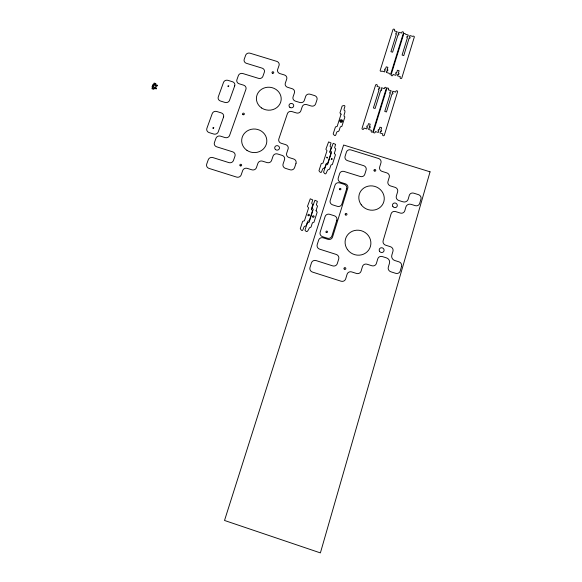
<?xml version="1.0" encoding="UTF-8"?>
<svg xmlns="http://www.w3.org/2000/svg" width="582" height="582" viewBox="0 0 582 582"><rect width="100%" height="100%" fill="white"/><g stroke="black" fill="none" stroke-linecap="round" stroke-linejoin="round"><path stroke-width="0.87" d="M331.231 159.25L332.286 158.74M326.626 157.817L327.688 157.315M340.71 121.267L341.758 120.772M212.786 128.251L213.856 127.756M227.838 86.434L228.893 85.947M340.95 120.525L341.518 121.514M331.471 158.493L332.038 159.504M326.873 157.06L327.44 158.071M228.1 85.707L228.631 86.674M213.056 127.502L213.587 128.506M341.067 114.167L337.145 126.454L335.45 126.912L333.188 133.904C336.672 139.294 335.647 130.375 338.04 131.619C340.295 130.921 338.964 126.076 341.852 126.418L344.879 116.953C342.558 116.014 345.679 112.573 344.857 110.638C341.925 110.151 348.232 103.654 342.151 106.026L339.939 112.923L341.067 114.167M334.337 153.437L335.472 154.747L332.366 164.524C329.616 163.848 330.874 170.366 328.073 169.733C326.306 170.511 326.567 176.979 323.57 172.192L325.862 165.077L327.615 164.524L331.587 152.113L330.474 150.673L333.188 143.31L335.596 144.372L334.614 147.719L335.749 148.948L334.344 153.393M329.747 152.011L330.874 153.364L327.761 163.084C324.56 162.487 326.298 168.991 323.505 168.3C321.606 168.344 322.261 175.895 318.958 170.752L321.257 163.644L323.01 163.091L326.997 150.687L325.884 149.247L328.612 141.892L331.02 142.946L330.03 146.3L331.165 147.479L329.747 152.011M316.041 210.749L317.183 212.154L313.967 222.237C310.941 221.626 312.454 228.159 309.653 227.657C308.504 228.697 307.405 234.284 304.968 230.196L307.34 222.819L309.129 222.244L313.247 209.382L312.119 207.898L314.927 200.266L317.372 201.365L316.353 204.791L317.503 206.057L316.041 210.749M311.37 209.28L312.512 210.677L309.282 220.753C306.321 219.981 307.769 226.587 304.968 226.172C302.931 226.158 303.528 234.051 300.276 228.711L302.655 221.342L304.444 220.767L308.584 207.912L307.456 206.428L310.279 198.804L312.716 199.895L311.69 203.322L312.847 204.588L311.377 209.236M401.544 266.403L400.22 270.994A3.761 3.572 31.9 0 1 395.644 273.314L390.871 271.794A3.761 3.572 31.3 0 1 388.303 267.211L389.474 263.202A4.372 4.161 29.8 0 0 386.484 257.884L382.33 256.567A3.747 3.565 29.2 0 0 377.762 258.866L376.401 263.435A3.747 3.572 28.7 0 1 371.818 265.741L367.06 264.228A3.754 3.587 28.8 0 0 362.462 266.541L361.087 271.132A3.754 3.601 28.2 0 1 356.475 273.453L351.71 271.932A3.754 3.608 28.2 0 0 347.09 274.253L345.686 278.873A3.761 3.623 27.5 0 1 341.052 281.201L312.476 272.078A3.739 3.616 21.3 0 1 309.995 267.48L311.45 262.889A3.732 3.608 20.9 0 1 316.084 260.583L332.693 265.872A3.739 3.594 23.8 0 0 337.313 263.566L338.724 258.99A3.732 3.587 23.4 0 0 336.221 254.436L319.671 249.176A3.71 3.565 19.5 0 1 317.205 244.644L318.638 240.111A3.71 3.557 19.2 0 1 323.236 237.842L327.95 239.333A3.703 3.543 19.7 0 0 332.54 237.07L347.781 188.153A3.645 3.441 17.4 0 0 345.33 183.781L340.688 182.333A3.638 3.427 16.6 0 1 338.251 177.976L339.619 173.625A3.63 3.419 16.4 0 1 344.115 171.457L360.302 176.506A3.638 3.405 18.3 0 0 364.776 174.331L366.114 169.988A3.63 3.397 18.2 0 0 363.648 165.666L347.512 160.647A3.616 3.383 16 0 1 345.075 156.347L346.428 152.055A3.608 3.368 15.9 0 1 350.888 149.916L378.489 158.479A3.623 3.376 19.2 0 1 380.963 162.785L379.653 167.099A3.63 3.39 20.2 0 0 382.134 171.421L386.761 172.861A3.645 3.405 21 0 1 389.263 177.197L387.954 181.555A3.652 3.412 22 0 0 390.457 185.913L395.113 187.36A3.659 3.427 22.9 0 1 397.63 191.733L396.327 196.127A3.674 3.434 24 0 0 398.852 200.521L402.94 201.801A4.285 4.009 24.4 0 0 408.164 199.226L409.284 195.377A3.674 3.427 25 0 1 413.744 193.173L418.407 194.628A3.674 3.427 25.5 0 1 420.961 199.022L419.687 203.424A3.681 3.441 25.8 0 1 415.221 205.642L411.125 204.362A4.3 4.03 25.8 0 0 405.901 206.945L404.774 210.822A3.688 3.456 25.3 0 1 400.285 213.048L395.593 211.579A3.688 3.47 25.2 0 0 391.097 213.805L383.138 240.693A3.725 3.528 27.4 0 0 385.677 245.204L390.413 246.703A3.732 3.543 28.6 0 1 392.966 251.228L391.81 255.214A4.372 4.139 30 0 0 394.8 260.518L398.961 261.842A3.761 3.565 31.3 0 1 401.544 266.403M430.054 171.828L320.391 552.9L224.521 520.468L343.62 145.02L430.054 171.828M380.497 131.394L380.01 132.98L382.869 133.867L382.621 134.66A0.895 0.829 18.1 0 0 383.24 135.715A0.895 0.829 18.1 0 0 384.338 135.184L397.579 91.832A0.888 0.808 16.9 0 0 396.968 90.799A0.888 0.808 16.9 0 0 395.884 91.316L395.651 92.087L392.828 91.221L392.348 92.771L393.061 92.982L392.712 94.117L392.006 93.906L386.455 111.962L384.753 111.438L390.311 93.389L389.598 93.171L389.947 92.036L390.66 92.254L391.133 90.705L388.31 89.846L388.55 89.068A0.888 0.808 16.1 0 0 387.939 88.042A0.888 0.808 16.1 0 0 386.855 88.551L373.477 131.838A0.895 0.829 17.1 0 0 374.088 132.892A0.895 0.829 17.1 0 0 375.194 132.361L375.434 131.568L378.293 132.456L378.78 130.87L378.067 130.644L378.424 129.488L379.137 129.706L379.915 127.174L381.625 127.698L380.854 130.237L381.566 130.455L381.21 131.619L380.497 131.394M398.015 74.314L397.55 75.842L400.358 76.7L400.125 77.464A0.88 0.8 16.6 0 0 400.736 78.49A0.88 0.8 16.6 0 0 401.813 77.981L414.355 36.899A0.946 0.844 15.9 0 0 412.689 36.397L409.917 35.56L409.459 37.052L410.15 37.263L409.815 38.354L409.117 38.143L403.77 55.574L402.097 55.064L407.451 37.641L406.76 37.437L407.094 36.339L407.793 36.55L408.251 35.058L405.472 34.222A0.938 0.844 15.2 0 0 403.806 33.72L391.133 74.729A0.88 0.8 15.8 0 0 391.737 75.747A0.88 0.8 15.8 0 0 392.814 75.238L393.054 74.474L395.862 75.333L396.335 73.805L395.629 73.587L395.971 72.466L396.677 72.685L397.426 70.24L399.114 70.749L398.357 73.194L399.063 73.405L398.721 74.525L398.015 74.314M370.145 126.934L369.788 128.091L369.075 127.873L368.581 129.459L371.44 130.339L371.192 131.132A0.895 0.829 16.8 0 0 371.803 132.187A0.895 0.829 16.8 0 0 372.902 131.656L386.295 88.384A0.888 0.808 15.9 0 0 385.684 87.351A0.888 0.808 15.9 0 0 384.6 87.867L384.36 88.639L381.545 87.773L381.065 89.322L381.763 89.533L381.414 90.668L380.708 90.45L375.106 108.478L373.404 107.954L379.013 89.934L378.315 89.715L378.664 88.588L379.369 88.799L379.85 87.256L377.034 86.398L377.274 85.627A0.88 0.808 15.1 0 0 376.67 84.601A0.88 0.808 15.1 0 0 375.586 85.11L362.055 128.309A0.895 0.829 15.8 0 0 362.666 129.364A0.895 0.829 15.8 0 0 363.772 128.84L364.019 128.047L366.871 128.928L367.366 127.349L366.653 127.123L367.009 125.967L367.722 126.185L368.508 123.66L370.217 124.184L369.432 126.716L370.145 126.934M387.838 69.993L387.488 71.113L386.79 70.895L386.317 72.423L389.118 73.281A0.953 0.866 15.6 0 0 390.806 73.79L403.486 32.81A0.866 0.778 15 0 0 402.882 31.814A0.866 0.778 15 0 0 401.82 32.308L401.587 33.05L398.816 32.214L398.35 33.705L399.048 33.916L398.706 35.007L398.015 34.796L392.603 52.191L390.929 51.682L396.349 34.294L395.658 34.083L395.993 32.992L396.691 33.203L397.15 31.712L394.378 30.875L394.611 30.133A0.866 0.778 14.3 0 0 394.014 29.144A0.866 0.778 14.3 0 0 392.952 29.631L380.141 70.546A0.953 0.866 14.8 0 0 381.828 71.062L384.629 71.913L385.102 70.386L384.404 70.175L384.753 69.054L385.451 69.265L386.215 66.828L387.896 67.345L387.139 69.782L387.838 69.993M336.818 220.229L331.922 235.943A3.703 3.543 19.5 0 1 327.331 238.213L322.617 236.721A3.703 3.543 18.6 0 1 320.158 232.218L325.112 216.54A3.681 3.507 17.8 0 1 329.674 214.3L334.352 215.777A3.681 3.507 18.6 0 1 336.818 220.229M346.654 188.699L341.852 204.115A3.667 3.477 17.9 0 1 337.313 206.334L332.642 204.864A3.667 3.477 17.2 0 1 330.198 200.448L335.057 185.069A3.645 3.441 16.7 0 1 339.568 182.879L344.202 184.327A3.652 3.441 17.3 0 1 346.654 188.699M296.005 163.287L294.579 167.616A3.623 3.419 9.4 0 1 290.047 169.784L285.442 168.344A3.623 3.412 8.7 0 1 283.078 164.015L284.518 159.694A3.616 3.405 7.8 0 0 282.154 155.394L277.57 153.961A3.608 3.397 7.2 0 0 273.045 156.114L271.59 160.421A3.616 3.405 6.1 0 1 267.043 162.582L262.453 161.149A3.623 3.419 5.2 0 0 257.906 163.309L256.422 167.645A3.623 3.427 4 0 1 251.861 169.813L247.263 168.373A3.63 3.434 3.1 0 0 242.687 170.548L241.181 174.898A3.638 3.441 1.8 0 1 236.59 177.081L208.996 168.402A3.63 3.427 -2.1 0 1 206.719 164.066L208.269 159.737A3.623 3.419 -1.8 0 1 212.859 157.577L228.893 162.611A3.623 3.412 0.8 0 0 233.469 160.443L234.975 156.129A3.616 3.405 1 0 0 232.676 151.829L216.693 146.824A3.601 3.383 -0.6 0 1 214.423 142.546L215.951 138.276A3.601 3.376 -0.4 0 1 220.505 136.144L225.052 137.57A3.594 3.361 0.5 0 0 229.599 135.439L245.917 89.315A3.543 3.266 2.6 0 0 243.654 85.183L239.173 83.801A3.536 3.252 2.3 0 1 236.918 79.683L238.387 75.58A3.528 3.245 2.5 0 1 242.832 73.536L258.481 78.344A3.521 3.237 4.2 0 0 262.911 76.3L264.344 72.212A3.521 3.23 4.3 0 0 262.067 68.123L246.47 63.336A3.507 3.208 3 0 1 244.222 59.269L245.669 55.217A3.507 3.201 3.2 0 1 250.085 53.209L276.763 61.365A3.514 3.216 5.7 0 1 279.054 65.439L277.643 69.513A3.514 3.223 6.2 0 0 279.935 73.601L284.409 74.969A3.521 3.237 6.5 0 1 286.715 79.072L285.311 83.182A3.528 3.252 7.1 0 0 287.624 87.307L292.12 88.682A3.536 3.266 7.5 0 1 294.441 92.822L293.044 96.961A3.543 3.274 8.2 0 0 295.372 101.123L299.89 102.512A3.55 3.281 8.7 0 0 304.321 100.439L305.703 96.285A3.543 3.274 9.4 0 1 310.119 94.219L314.629 95.608A3.543 3.274 9.9 0 1 316.986 99.755L315.611 103.916A3.55 3.281 9.9 0 1 311.188 105.989L306.663 104.6A3.557 3.296 9.3 0 0 302.233 106.681L300.836 110.856A3.557 3.303 8.5 0 1 296.391 112.944L291.858 111.548A3.565 3.31 7.9 0 0 287.406 113.643L278.836 138.989A3.594 3.361 7.5 0 0 281.179 143.252L285.747 144.671A3.601 3.383 8 0 1 288.105 148.948L286.671 153.241A3.608 3.39 8.9 0 0 289.036 157.54L293.634 158.973A3.616 3.405 9.5 0 1 296.005 163.287M223.532 117.098L218.235 131.896A3.594 3.354 -0.8 0 1 213.681 134.02L209.142 132.601A3.594 3.354 -1.3 0 1 206.886 128.353L212.234 113.592A3.572 3.325 -0.5 0 1 216.751 111.497L221.269 112.893A3.572 3.325 0 0 1 223.532 117.098M234.706 85.852L229.519 100.359A3.557 3.288 0.8 0 1 225.023 102.439L220.52 101.042A3.557 3.288 0.4 0 1 218.279 96.881L223.517 82.404A3.536 3.259 1 0 1 227.984 80.352L232.458 81.727A3.536 3.259 1.4 0 1 234.706 85.852M154.092 84.797L153.095 87.38L151.982 87.031L152.375 85.998L152.935 86.172L152.339 87.722L153.459 88.071L153.262 88.588L152.142 88.238L151.946 88.755L153.619 89.279L155.329 88.071L156.449 88.42L156.252 88.937L155.692 88.762L156.085 87.729L155.532 87.555L156.121 86.005L156.682 86.172L157.075 85.139L157.635 85.314L157.438 85.83L156.318 85.489L155.801 83.59L154.128 83.073L153.924 83.59L155.045 83.932L154.848 84.448L153.728 84.106L153.131 85.656L152.579 85.481L152.971 84.448L154.092 84.797M154.412 87.205L154.215 87.722L154.776 87.897L154.972 87.38L154.412 87.205M155.205 85.139L155.008 85.656L155.569 85.83L155.765 85.314L155.205 85.139M261.645 108.005A12.418 11.495 5.3 0 0 281.157 99.915A12.418 11.495 5.3 0 0 263.595 88.202A12.418 11.495 5.3 0 0 261.645 108.005M246.957 150.36A12.586 11.8 4 0 0 266.774 142.03A12.586 11.8 4 0 0 249.016 130.026A12.586 11.8 4 0 0 246.957 150.36M289.865 107.306A2.372 2.197 7.8 0 0 293.699 106.019A2.372 2.197 7.8 0 0 290.513 103.56A2.372 2.197 7.8 0 0 289.865 107.306M275.57 149.61A2.401 2.255 7 0 0 279.455 148.286A2.401 2.255 7 0 0 276.246 145.762A2.401 2.255 7 0 0 275.57 149.61M340.23 121.878A1.39 1.288 13.4 0 0 342.565 121.427A1.39 1.288 13.4 0 0 340.914 119.746A1.39 1.288 13.4 0 0 340.23 121.878M240.213 165.819A0.909 0.858 2.3 0 0 241.646 165.215A0.909 0.858 2.3 0 0 240.373 164.342A0.909 0.858 2.3 0 0 240.213 165.819M242.949 114.632A0.895 0.829 2.7 0 0 244.353 114.05A0.895 0.829 2.7 0 0 243.101 113.199A0.895 0.829 2.7 0 0 242.949 114.632M272.369 73.216A0.88 0.808 5.5 0 0 273.751 72.655A0.88 0.808 5.5 0 0 272.507 71.826A0.88 0.808 5.5 0 0 272.369 73.216M374.175 170.868A0.909 0.851 19.5 0 0 375.717 170.672A0.909 0.851 19.5 0 0 374.713 169.5A0.909 0.851 19.5 0 0 374.175 170.868M345.359 214.802A0.917 0.873 19.9 0 0 346.923 214.605A0.917 0.873 19.9 0 0 345.912 213.398A0.917 0.873 19.9 0 0 345.359 214.802M344.129 268.957A0.938 0.902 26.4 0 0 345.737 268.971A0.938 0.902 26.4 0 0 344.9 267.604A0.938 0.902 26.4 0 0 344.129 268.957M379.551 251.308A2.488 2.364 27.9 0 0 383.814 251.344A2.488 2.364 27.9 0 0 381.559 247.736A2.488 2.364 27.9 0 0 379.551 251.308M392.93 206.595A2.452 2.306 24.3 0 0 397.113 206.348A2.452 2.306 24.3 0 0 394.625 202.987A2.452 2.306 24.3 0 0 392.93 206.595M347.519 249.642A13.008 12.404 24.4 0 0 369.759 248.223A13.008 12.404 24.4 0 0 356.686 230.203A13.008 12.404 24.4 0 0 347.519 249.642M361.24 204.791A12.826 12.077 21.4 0 0 383.167 203.445A12.826 12.077 21.4 0 0 370.203 185.884A12.826 12.077 21.4 0 0 361.24 204.791M339.619 189.557A0.764 0.72 17.1 0 0 340.892 189.303A0.764 0.72 17.1 0 0 339.99 188.372A0.764 0.72 17.1 0 0 339.619 189.557M326.146 232.283A0.771 0.735 18.9 0 0 327.462 232.109A0.771 0.735 18.9 0 0 326.618 231.098A0.771 0.735 18.9 0 0 326.146 232.283M308.147 215.529A0.764 0.735 14.6 0 0 309.435 215.267A0.764 0.735 14.6 0 0 308.533 214.322A0.764 0.735 14.6 0 0 308.147 215.529M312.818 217.006A0.764 0.735 15.4 0 0 314.105 216.744A0.764 0.735 15.4 0 0 313.203 215.798A0.764 0.735 15.4 0 0 312.818 217.006"/></g></svg>
